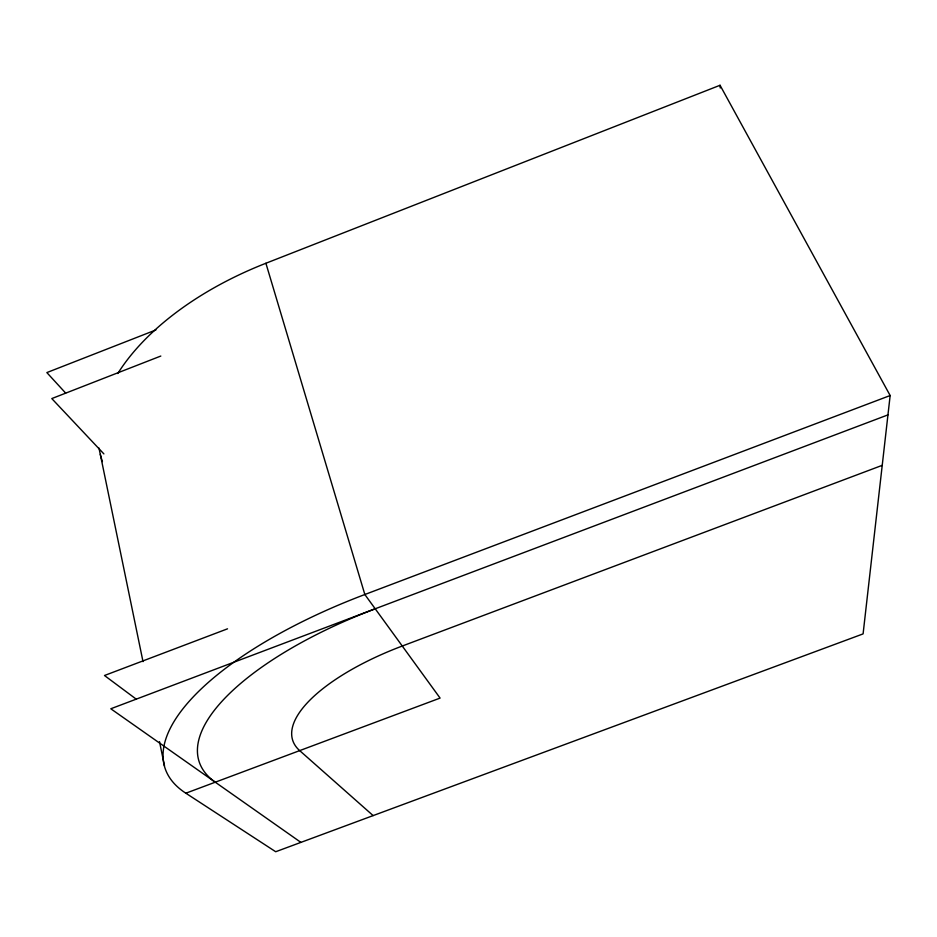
<?xml version="1.0" encoding="UTF-8"?>
<svg xmlns="http://www.w3.org/2000/svg" width="937" height="937" viewBox="0 0 937 937"><rect width="100%" height="100%" fill="white"/><g stroke="black" fill="none" stroke-linecap="round" stroke-linejoin="round"><path stroke-width="1.41" d="M890.15 395.531L863.094 633.892L275.701 851.733L185.842 793.206A279.858 104.522 -17.9 0 1 364.844 594.515L890.15 395.531L720.049 85.267L265.897 263.262A248.211 140.585 -16.9 0 0 117.793 373.512M155.917 329.941L46.85 372.586L65.649 393.083M160.813 356.048L51.793 398.576L103.89 453.906M227.527 628.821L104.475 675.507L136.158 699.096M887.948 414.892L110.8 708.77L300.894 842.386M882.232 465.338L402.266 646.026A152.286 56.279 -18 0 0 299.688 750.619L373.137 815.6M185.842 793.206L440.085 698.088L364.844 594.515L265.897 263.262M100.306 454.363L143.01 661.616M159.501 741.647L164.502 765.951M720.049 85.267L720.248 88.019M215.264 782.196A246.372 91.709 -18 0 1 375.21 608.781M102.426 461.601A248.211 140.585 -16.9 0 1 99.064 448.132"/></g></svg>
